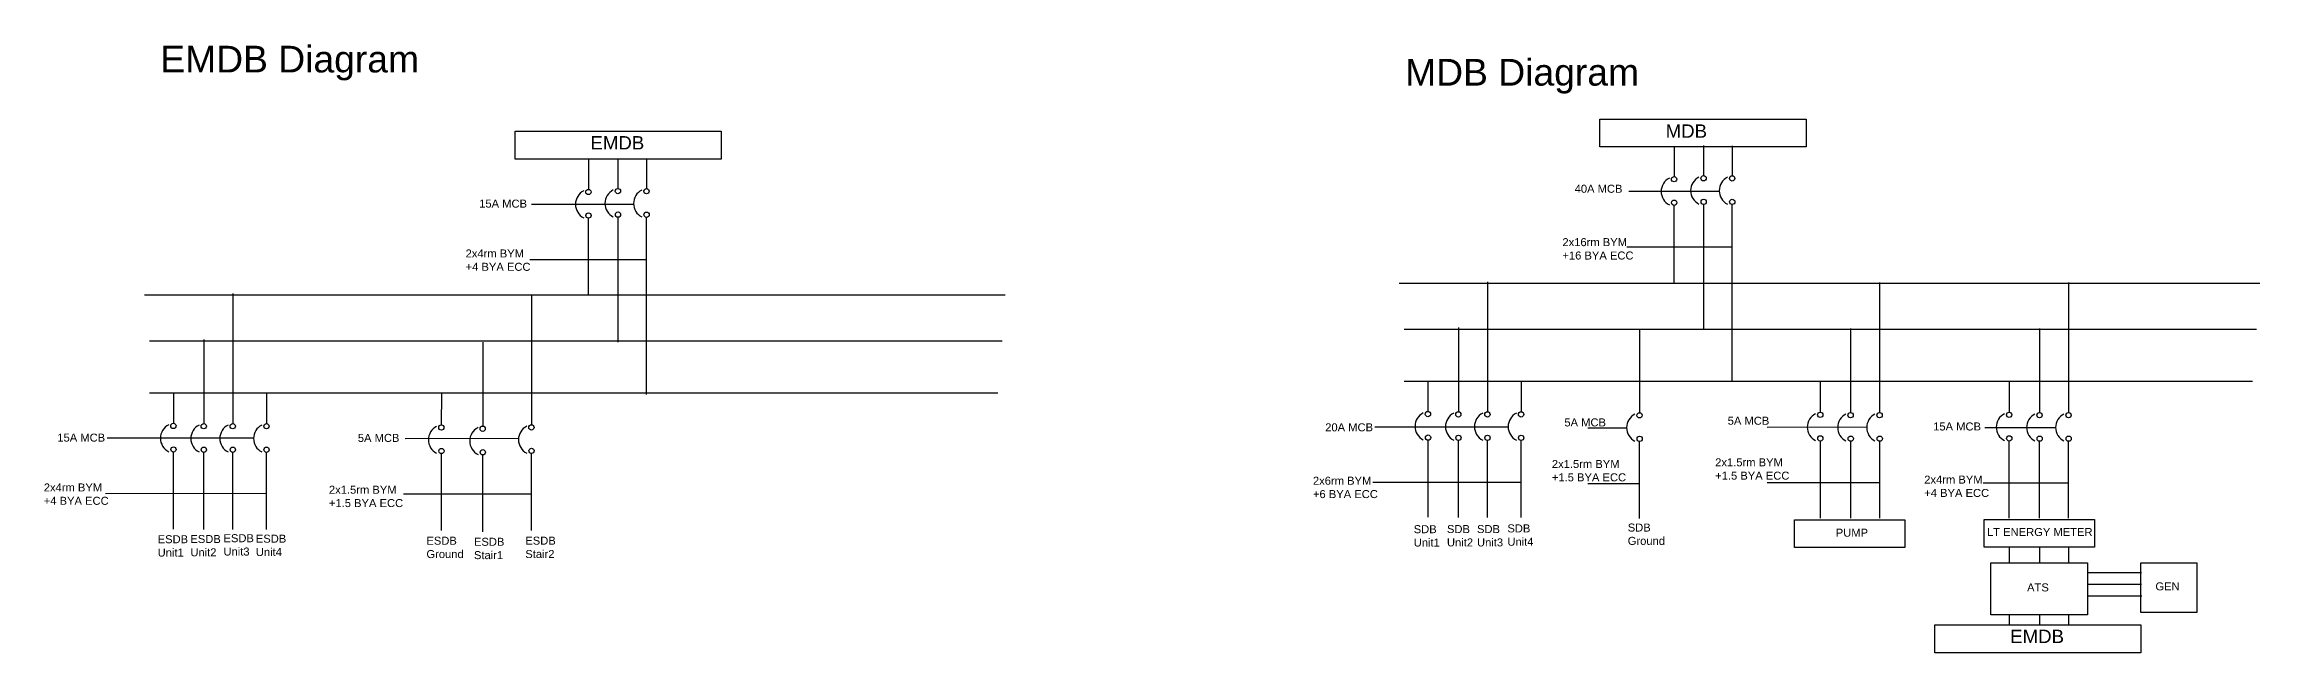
# Model space of a CAD drawing. Header units: inches. Extents: x 18 to 337, y -10 to 40.
# Drawn here: x 254.1 to 337.2, y 12.3 to 35.1 of the extents above; entities that cross this region are included whole.
import ezdxf

# ---------------------------------------------------------------- set-up
doc = ezdxf.new("R2010")
doc.units = ezdxf.units.IN
doc.header["$MEASUREMENT"] = 0
for name, color, linetype in [('B', 150, 'Continuous'), ('G', 82, 'Continuous'), ('R', 230, 'Continuous')]:
    doc.layers.add(name, color=color, linetype=linetype)
doc.styles.get("Standard").update_dxf_attribs({"font": 'arial.ttf'})

msp = doc.modelspace()

# ---------------------------------------------------------------- linework, layer by layer
for p, q in [((274.533, 30.749), (274.533, 29.621)), ((275.64, 30.783), (275.64, 29.655)), ((276.711, 30.78), (276.711, 29.652)), ((315.238, 31.23), (315.238, 30.102)), ((316.344, 31.263), (316.344, 30.135)), ((317.415, 31.26), (317.415, 30.132)), ((272.401, 29.072), (276.227, 29.073)), ((313.537, 29.557), (316.931, 29.558)), ((274.538, 25.661), (274.538, 28.55)), ((275.644, 23.904), (275.644, 28.584)), ((276.715, 21.939), (276.715, 28.58)), ((315.242, 26.141), (315.242, 29.03)), ((316.348, 24.385), (316.348, 29.064)), ((317.419, 22.419), (317.419, 29.061)), ((313.468, 27.478), (317.419, 27.478)), ((272.332, 26.992), (276.715, 26.993)), ((308.238, 26.163), (308.238, 21.29)), ((322.945, 26.134), (322.945, 21.26)), ((330.027, 26.134), (330.027, 21.26)), ((261.2, 25.719), (261.2, 20.845)), ((272.397, 25.675), (272.397, 20.802)), ((307.15, 24.444), (307.15, 21.29)), ((313.944, 24.381), (313.944, 21.254)), ((321.857, 24.415), (321.857, 21.26)), ((328.939, 24.415), (328.939, 21.26)), ((260.112, 24), (260.112, 20.845)), ((270.57, 23.906), (270.57, 20.751)), ((306.011, 22.429), (306.011, 21.301)), ((258.973, 21.985), (258.973, 20.856)), ((262.463, 21.974), (262.463, 20.845)), ((269.021, 21.969), (269.019, 20.798)), ((309.501, 22.418), (309.501, 21.29)), ((320.718, 22.399), (320.718, 21.271)), ((327.8, 22.399), (327.8, 21.271)), ((256.493, 20.315), (261.979, 20.316)), ((267.667, 20.296), (271.916, 20.297)), ((304.02, 20.731), (309.017, 20.732)), ((306.015, 17.34), (306.015, 20.229)), ((307.154, 17.329), (307.154, 20.218)), ((308.242, 17.329), (308.242, 20.218)), ((309.505, 17.329), (309.505, 20.218)), ((311.999, 20.687), (313.448, 20.688)), ((313.948, 17.293), (313.948, 20.183)), ((318.733, 20.721), (322.461, 20.722)), ((320.722, 17.311), (320.722, 20.2)), ((321.861, 17.3), (321.861, 20.189)), ((322.949, 17.3), (322.949, 20.189)), ((326.894, 20.702), (329.543, 20.703)), ((327.805, 17.311), (327.805, 20.2)), ((328.944, 17.3), (328.944, 20.189)), ((330.032, 17.3), (330.032, 20.189)), ((258.977, 16.896), (258.977, 19.785)), ((260.116, 16.885), (260.116, 19.774)), ((261.204, 16.885), (261.204, 19.774)), ((262.467, 16.885), (262.467, 19.774)), ((269.024, 16.838), (269.024, 19.727)), ((270.574, 16.791), (270.574, 19.68)), ((272.402, 16.841), (272.402, 19.73)), ((303.95, 18.651), (309.505, 18.652)), ((311.999, 18.608), (313.943, 18.608)), ((318.733, 18.642), (322.949, 18.643)), ((326.824, 18.623), (330.032, 18.623)), ((256.424, 18.235), (262.467, 18.236)), ((267.597, 18.216), (272.402, 18.218)), ((327.816, 15.632), (327.816, 16.2)), ((328.955, 15.632), (328.955, 16.189)), ((330.043, 15.632), (330.043, 16.189)), ((330.738, 15.264), (332.763, 15.264)), ((330.736, 14.832), (332.761, 14.832)), ((330.748, 14.391), (332.773, 14.391)), ((327.816, 13.311), (327.816, 13.68)), ((328.955, 13.3), (328.955, 13.68)), ((330.043, 13.3), (330.043, 13.68))]:
    msp.add_line(p, q)
for points in [[(271.787, 31.802), (279.514, 31.802), (279.514, 30.761), (271.787, 30.761)], [(312.46, 32.255), (320.187, 32.255), (320.187, 31.214), (312.46, 31.214)], [(319.749, 17.245), (323.886, 17.245), (323.886, 16.205), (319.749, 16.205)], [(326.86, 17.258), (330.997, 17.258), (330.997, 16.217), (326.86, 16.217)], [(327.11, 15.632), (330.744, 15.632), (330.744, 13.68), (327.11, 13.68)], [(332.742, 15.632), (334.833, 15.632), (334.833, 13.765), (332.742, 13.765)], [(325.017, 13.306), (332.744, 13.306), (332.744, 12.265), (325.017, 12.265)]]:
    msp.add_lwpolyline(points, close=True)
for centre in [(315.238, 30.006), (316.344, 30.04), (317.415, 30.037), (274.534, 29.526), (275.64, 29.56), (276.711, 29.556), (315.242, 29.126), (316.348, 29.159), (317.419, 29.156), (274.538, 28.645), (275.644, 28.679), (276.715, 28.676), (258.973, 20.761), (260.112, 20.75), (261.2, 20.75), (262.463, 20.75), (269.02, 20.703), (272.398, 20.706), (306.011, 21.205), (307.15, 21.194), (308.238, 21.194), (309.501, 21.194), (313.944, 21.159), (320.718, 21.176), (321.857, 21.165), (322.945, 21.165), (327.8, 21.176), (328.94, 21.165), (330.028, 21.165), (258.977, 19.88), (260.116, 19.869), (261.204, 19.869), (262.467, 19.869), (270.57, 20.656), (306.015, 20.325), (307.154, 20.314), (308.242, 20.314), (309.505, 20.314), (313.948, 20.278), (320.722, 20.295), (321.861, 20.284), (322.949, 20.284), (327.804, 20.295), (328.944, 20.284), (330.032, 20.284), (269.024, 19.822), (270.574, 19.775), (272.402, 19.826)]:
    msp.add_circle(centre, 0.0991)
for centre in [(315.318, 29.545), (316.424, 29.579), (317.495, 29.575), (274.614, 29.064), (275.72, 29.098), (276.791, 29.095), (259.053, 20.3), (260.192, 20.289), (261.28, 20.289), (262.544, 20.289), (306.091, 20.744), (307.231, 20.733), (308.318, 20.733), (309.582, 20.733), (314.025, 20.697), (320.799, 20.714), (321.938, 20.703), (323.026, 20.703), (327.881, 20.714), (329.02, 20.703), (330.108, 20.703), (269.1, 20.241), (270.65, 20.195), (272.478, 20.245)]:
    msp.add_arc(centre, 0.565, 116.86004, 243.13996)
at = {"layer": 'B'}
for p, q in [((305.12, 22.441), (336.92, 22.441)), ((258.082, 21.996), (289.882, 21.996))]:
    msp.add_line(p, q, dxfattribs=at)
at = {"layer": 'G'}
for p, q in [((305.12, 24.39), (337.079, 24.39)), ((258.082, 23.946), (290.041, 23.946))]:
    msp.add_line(p, q, dxfattribs=at)
at = {"layer": 'R'}
for p, q in [((304.928, 26.116), (337.194, 26.116)), ((257.89, 25.671), (290.156, 25.671))]:
    msp.add_line(p, q, dxfattribs=at)

# ---------------------------------------------------------------- texts
at = {"attachment_point": 1}
for s, width, insert, char_height in [('EMDB Diagram', 11.78355, (258.483, 35.006), 1), ('MDB Diagram', 11.78355, (305.155, 34.513), 1), ('EMDB', 6.47203, (274.61, 31.621), 0.5), ('MDB', 6.47203, (314.922, 32.06), 0.5), ('\\pt0.9;15A MCB', 1.77949, (270.439, 29.241), 0.3), ('\\pt0.9;40A MCB', 1.77949, (311.51, 29.798), 0.3), ('\\pt0.9;2x16rm BYM\\P+16 BYA ECC', 4.04858, (311.051, 27.797), 0.3), ('\\pt0.9;2x4rm BYM\\P+4 BYA ECC', 4.04858, (269.93, 27.373), 0.3), ('\\pt0.9;20A MCB', 1.77949, (302.158, 20.859), 0.3), ('\\pt0.9;5A MCB', 1.77949, (311.125, 21.043), 0.3), ('\\pt0.9;5A MCB', 1.77949, (317.248, 21.106), 0.3), ('\\pt0.9;15A MCB', 1.77949, (324.952, 20.891), 0.3), ('\\pt0.9;15A MCB', 1.77949, (254.623, 20.473), 0.3), ('\\pt0.9;5A MCB', 1.77949, (265.889, 20.462), 0.3), ('\\pt0.9;2x1.5rm BYM\\P+1.5 BYA ECC', 4.04858, (310.656, 19.485), 0.3), ('\\pt0.9;2x1.5rm BYM\\P+1.5 BYA ECC', 4.04858, (316.779, 19.548), 0.3), ('\\pt0.9;2x4rm BYM\\P+4 BYA ECC', 4.04858, (254.114, 18.606), 0.3), ('\\pt0.9;2x1.5rm BYM\\P+1.5 BYA ECC', 4.04858, (264.805, 18.521), 0.3), ('\\pt0.9;2x6rm BYM\\P+6 BYA ECC', 4.04858, (301.699, 18.858), 0.3), ('\\pt0.9;2x4rm BYM\\P+4 BYA ECC', 4.04858, (324.617, 18.9), 0.3), ('ESDB\\PUnit1', 1.12697, (258.384, 16.666), 0.3), ('ESDB\\PUnit2', 1.12697, (259.61, 16.675), 0.3), ('ESDB\\PUnit3', 1.12697, (260.852, 16.704), 0.3), ('ESDB\\PUnit4', 1.12697, (262.065, 16.687), 0.3), ('ESDB\\PGround', 1.12697, (268.461, 16.61), 0.3), ('ESDB\\PStair2', 1.12697, (272.168, 16.612), 0.3), ('SDB\\PUnit1', 1.12697, (305.476, 17.042), 0.3), ('SDB\\PUnit2', 1.12697, (306.723, 17.047), 0.3), ('SDB\\PUnit3', 1.12697, (307.849, 17.047), 0.3), ('SDB\\PUnit4', 1.12697, (308.988, 17.072), 0.3), ('SDB\\PGround', 1.12697, (313.501, 17.104), 0.3), ('PUMP', 1.12697, (321.301, 16.91), 0.3), ('LT ENERGY METER', 4.19543, (326.97, 16.936), 0.3), ('ESDB\\PStair1', 1.12697, (270.243, 16.57), 0.3), ('ATS', 1.12697, (328.473, 14.86), 0.3), ('GEN', 1.12697, (333.285, 14.899), 0.3), ('EMDB', 6.47203, (327.84, 13.126), 0.5)]:
    msp.add_mtext_dynamic_manual_height_columns(s, width=width, gutter_width=10.405, heights=[0], dxfattribs=dict(at, insert=insert, char_height=char_height))

doc.saveas('drawing.dxf')
